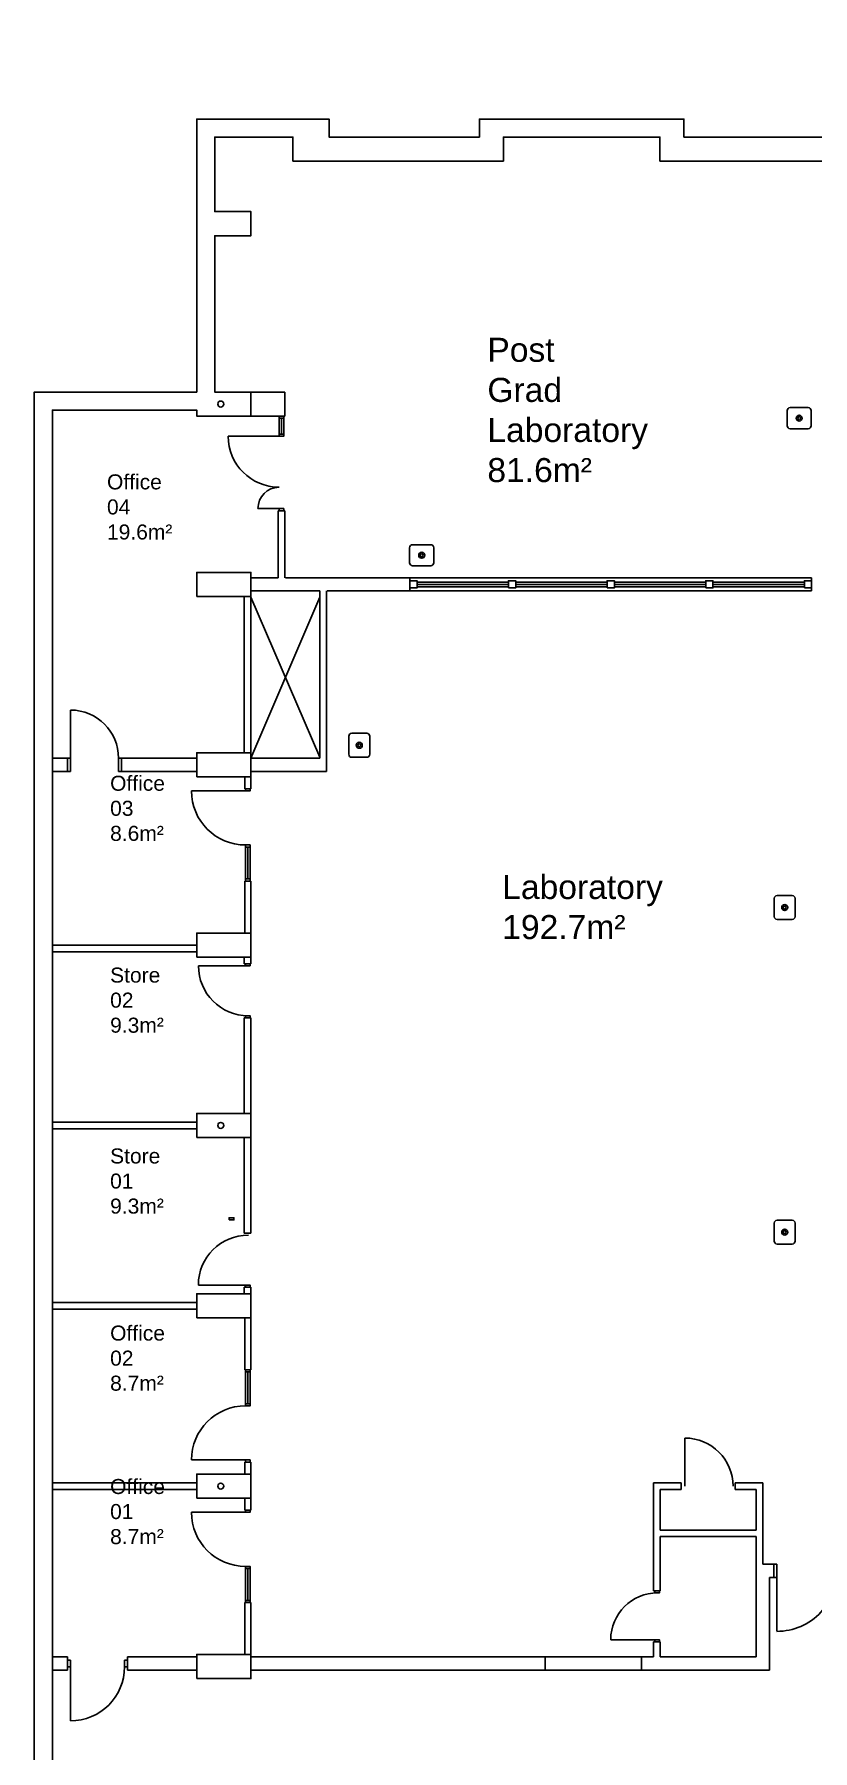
# Model space of a CAD drawing. Header units: millimetres. Extents: x -58291 to 83317, y -24599 to 66926.
# Drawn here: x -50633 to -37693, y 38376 to 66926 of the extents above; entities that cross this region are included whole.
import ezdxf

# ---------------------------------------------------------------- set-up
doc = ezdxf.new("R2010")
doc.units = ezdxf.units.MM
for name, color, linetype in [('Basement 01 - Doors Windows and Openings', 1, 'Continuous'), ('Basement 01 - Multi-View Blocks', 2, 'Continuous'), ('Basement 01 - Structural Members', 5, 'Continuous'), ('Basement 01 - Text and Leaders', 1, 'Continuous'), ('Basement 01 - Walls', 3, 'Continuous')]:
    doc.layers.add(name, color=color, linetype=linetype)
doc.styles.add('Arial1', font='arial.ttf')

msp = doc.modelspace()

# ---------------------------------------------------------------- linework, layer by layer
at = {"layer": 'Basement 01 - Doors Windows and Openings', "color": 1, "linetype": 'Continuous', "ltscale": 0.2}
for p, q in [((-46561, 60276, -4600), (-46561, 60541, -4600)), ((-46523, 60276, -4600), (-46523, 60541, -4600)), ((-46485, 60276, -4600), (-46485, 60541, -4600)), ((-42750, 57814, -4600), (-44270, 57814, -4600)), ((-42750, 57776, -4600), (-44270, 57776, -4600)), ((-42750, 57738, -4600), (-44270, 57738, -4600)), ((-41110, 57814, -4600), (-42630, 57814, -4600)), ((-41110, 57776, -4600), (-42630, 57776, -4600)), ((-41110, 57738, -4600), (-42630, 57738, -4600)), ((-39470, 57814, -4600), (-40990, 57814, -4600)), ((-39470, 57776, -4600), (-40990, 57776, -4600)), ((-39470, 57738, -4600), (-40990, 57738, -4600)), ((-37830, 57814, -4600), (-39350, 57814, -4600)), ((-37830, 57776, -4600), (-39350, 57776, -4600)), ((-37830, 57738, -4600), (-39350, 57738, -4600)), ((-47121, 52841, -4600), (-47121, 53406, -4600)), ((-47083, 52876, -4600), (-47083, 53406, -4600)), ((-47045, 52841, -4600), (-47045, 53406, -4600)), ((-47121, 44711, -4600), (-47121, 44146, -4600)), ((-47083, 44676, -4600), (-47083, 44146, -4600)), ((-47045, 44711, -4600), (-47045, 44146, -4600)), ((-47121, 40841, -4600), (-47121, 41406, -4600)), ((-47083, 40876, -4600), (-47083, 41406, -4600)), ((-47045, 40841, -4600), (-47045, 41406, -4600))]:
    msp.add_line(p, q, dxfattribs=at)
at = {"layer": 'Basement 01 - Doors Windows and Openings', "color": 1, "linetype": 'Continuous', "lineweight": -3, "ltscale": 0.2}
for p, q in [((-46561, 60241, -4600), (-47411, 60241, -4600)), ((-46561, 59036, -4600), (-46916, 59036, -4600)), ((-37710, 57738, -4600), (-37710, 57814, -4600)), ((-47121, 54341, -4600), (-48021, 54341, -4600)), ((-47075, 51431, -4600), (-47905, 51431, -4600)), ((-47075, 46121, -4600), (-47906, 46121, -4600)), ((-47121, 43211, -4600), (-48021, 43211, -4600)), ((-47121, 42341, -4600), (-48021, 42341, -4600))]:
    msp.add_line(p, q, dxfattribs=at)
at = {"layer": 'Basement 01 - Doors Windows and Openings', "color": 1, "linetype": 'Continuous', "lineweight": -3}
for p, q in [((-50033, 54886, -4600), (-50033, 55686, -4600)), ((-50083, 54886, -4600), (-50083, 54666, -4600)), ((-49183, 54886, -4600), (-49183, 54666, -4600)), ((-50033, 39771, -4600), (-50033, 38871, -4600))]:
    msp.add_line(p, q, dxfattribs=at)
at = {"layer": 'Basement 01 - Doors Windows and Openings', "color": 1, "linetype": 'Continuous', "lineweight": -3, "ltscale": 0.2, "elevation": -4600}
for points in [[(-46561, 60576), (-46485, 60576), (-46485, 60541), (-46561, 60541)], [(-46561, 60276), (-46485, 60276), (-46485, 60241), (-46561, 60241)], [(-46561, 59036), (-46485, 59036), (-46485, 59001), (-46561, 59001)], [(-47121, 54341), (-47045, 54341), (-47045, 54376), (-47121, 54376)], [(-47121, 53406), (-47045, 53406), (-47045, 53441), (-47121, 53441)], [(-47121, 51431), (-47045, 51431), (-47045, 51466), (-47121, 51466)], [(-47121, 50601), (-47045, 50601), (-47045, 50566), (-47121, 50566)], [(-47395, 47205), (-47316, 47205), (-47316, 47241), (-47395, 47241)], [(-47121, 46121), (-47045, 46121), (-47045, 46086), (-47121, 46086)], [(-47121, 44146), (-47045, 44146), (-47045, 44111), (-47121, 44111)], [(-47121, 43211), (-47045, 43211), (-47045, 43176), (-47121, 43176)], [(-47121, 42341), (-47045, 42341), (-47045, 42376), (-47121, 42376)], [(-47121, 41406), (-47045, 41406), (-47045, 41441), (-47121, 41441)], [(-40316, 41001), (-40240, 41001), (-40240, 41036), (-40316, 41036)], [(-40316, 40221), (-40240, 40221), (-40240, 40186), (-40316, 40186)]]:
    msp.add_lwpolyline(points, close=True, dxfattribs=at)
at = {"layer": 'Basement 01 - Doors Windows and Openings', "color": 1, "linetype": 'Continuous', "lineweight": -3, "elevation": -4600}
for points in [[(-50083, 54886), (-50033, 54886), (-50033, 54666), (-50083, 54666), (-50083, 54886)], [(-49233, 54886), (-49183, 54886), (-49183, 54666), (-49233, 54666), (-49233, 54886)], [(-38289, 41256), (-38289, 41476), (-38339, 41476), (-38339, 41256), (-38289, 41256)], [(-50083, 39771), (-50033, 39771), (-50033, 39881), (-50083, 39881), (-50083, 39771)], [(-49133, 39771), (-49083, 39771), (-49083, 39881), (-49133, 39881), (-49133, 39771)]]:
    msp.add_lwpolyline(points, dxfattribs=at)
at = {"layer": 'Basement 01 - Doors Windows and Openings', "color": 1, "linetype": 'Continuous', "ltscale": 0.2, "elevation": -4600}
for points in [[(-47121, 52841), (-47045, 52841), (-47045, 52876), (-47121, 52876)], [(-47121, 44711), (-47045, 44711), (-47045, 44676), (-47121, 44676)], [(-47121, 40841), (-47045, 40841), (-47045, 40876), (-47121, 40876)]]:
    msp.add_lwpolyline(points, close=True, dxfattribs=at)
at = {"layer": 'Basement 01 - Doors Windows and Openings', "color": 1, "linetype": 'Continuous', "lineweight": -3, "ltscale": 0.2, "elevation": -4600}
for points in [[(-39817, 42776), (-39817, 43576)], [(-38289, 41366), (-38289, 40366)], [(-40270, 40221), (-41050, 40221)]]:
    msp.add_lwpolyline(points, dxfattribs=at)
at = {"layer": 'Basement 01 - Doors Windows and Openings', "color": 1, "linetype": 'Continuous', "lineweight": -3, "ltscale": 0.2}
for centre, radius, start, end in [((-46561, 60241, -4600), 850, 180, 270), ((-46561, 59036, -4600), 355, 90, 180), ((-47121, 54341, -4600), 900, 180, 270), ((-47075, 51431, -4600), 830, 180, 270), ((-47075, 46121, -4600), 831, 90, 180), ((-47121, 43211, -4600), 900, 90, 180), ((-39817, 42776, -4600), 800, 0, 90), ((-47121, 42341, -4600), 900, 180, 270), ((-38289, 41366, -4600), 1006, 270, 3.612), ((-40270, 40221, -4600), 780, 90, 180)]:
    msp.add_arc(centre, radius, start, end, dxfattribs=at)
at = {"layer": 'Basement 01 - Doors Windows and Openings', "color": 1, "linetype": 'Continuous', "lineweight": -3}
for centre, radius, start, end in [((-50033, 54886, -4600), 800, 0, 90), ((-50033, 39771, -4600), 900, 270, 0)]:
    msp.add_arc(centre, radius, start, end, dxfattribs=at)
at = {"layer": 'Basement 01 - Multi-View Blocks', "color": 2, "linetype": 'Continuous', "lineweight": -3, "ltscale": 0.2}
for p, q in [((-38117, 60666, -4600), (-38117, 60416, -4600)), ((-38067, 60716, -4600), (-37767, 60716, -4600)), ((-37717, 60666, -4600), (-37717, 60416, -4600)), ((-38067, 60366, -4600), (-37767, 60366, -4600)), ((-44393, 58136, -4600), (-44393, 58386, -4600)), ((-44043, 58436, -4600), (-44343, 58436, -4600)), ((-43993, 58136, -4600), (-43993, 58386, -4600)), ((-44043, 58086, -4600), (-44343, 58086, -4600)), ((-45405, 54950, -4600), (-45405, 55250, -4600)), ((-45355, 55300, -4600), (-45105, 55300, -4600)), ((-45055, 54950, -4600), (-45055, 55250, -4600)), ((-45355, 54900, -4600), (-45105, 54900, -4600)), ((-38333, 52251, -4600), (-38333, 52551, -4600)), ((-38283, 52601, -4600), (-38033, 52601, -4600)), ((-37983, 52251, -4600), (-37983, 52551, -4600)), ((-38283, 52201, -4600), (-38033, 52201, -4600)), ((-38333, 46851, -4600), (-38333, 47151, -4600)), ((-38283, 47201, -4600), (-38033, 47201, -4600)), ((-37983, 46851, -4600), (-37983, 47151, -4600)), ((-38283, 46801, -4600), (-38033, 46801, -4600))]:
    msp.add_line(p, q, dxfattribs=at)
for centre, radius in [((-37917, 60541, -4600), 50), ((-37917, 60541, -4600), 25), ((-44193, 58261, -4600), 50), ((-44193, 58261, -4600), 25), ((-45230, 55100, -4600), 50), ((-45230, 55100, -4600), 25), ((-38158, 52401, -4600), 50), ((-38158, 52401, -4600), 25), ((-38158, 47001, -4600), 50), ((-38158, 47001, -4600), 25)]:
    msp.add_circle(centre, radius, dxfattribs=at)
for centre, start, end in [((-38067, 60666, -4600), 90, 180), ((-37767, 60666, -4600), 0, 90), ((-38067, 60416, -4600), 180, 270), ((-37767, 60416, -4600), 270, 0), ((-44343, 58386, -4600), 90, 180), ((-44043, 58386, -4600), 0, 90), ((-44343, 58136, -4600), 180, 270), ((-44043, 58136, -4600), 270, 0), ((-45355, 55250, -4600), 90, 180), ((-45105, 55250, -4600), 0, 90), ((-45355, 54950, -4600), 180, 270), ((-45105, 54950, -4600), 270, 0), ((-38283, 52551, -4600), 90, 180), ((-38033, 52551, -4600), 0, 90), ((-38283, 52251, -4600), 180, 270), ((-38033, 52251, -4600), 270, 0), ((-38283, 47151, -4600), 90, 180), ((-38033, 47151, -4600), 0, 90), ((-38283, 46851, -4600), 180, 270), ((-38033, 46851, -4600), 270, 0)]:
    msp.add_arc(centre, 50, start, end, dxfattribs=at)
at = {"layer": 'Basement 01 - Structural Members', "color": 8, "linetype": 'Continuous', "lineweight": -3}
for p, q in [((-47033, 57561, -4600), (-45888, 54901, -4600)), ((-47033, 54886, -4600), (-45888, 57561, -4600)), ((-47033, 57561, -4600), (-45888, 54901, -4600)), ((-47033, 54886, -4600), (-45888, 57561, -4600))]:
    msp.add_line(p, q, dxfattribs=at)
at = {"layer": 'Basement 01 - Structural Members', "color": 5, "linetype": 'Continuous', "lineweight": -3, "extrusion": (0, 0, -1), "elevation": 4600}
for points in [[(-7917, 66926), (25183, 66926), (25183, 61776), (29683, 61776), (29683, 60976), (35133, 60976), (35133, 65516), (37233, 65516), (37233, 65216), (39833, 65216), (39833, 65516)], [(43233, 65216), (43233, 65516), (39833, 65516), (43233, 65516), (43233, 65216), (45733, 65216), (45733, 65516), (47933, 65516), (47933, 60976), (50633, 60976), (50633, 36476)], [(50333, 36476), (50333, 60676), (47933, 60676), (47933, 60576), (47033, 60576), (47033, 60976), (47633, 60976), (47633, 63576), (47033, 63576), (47033, 63976), (47633, 63976), (47633, 65216), (46333, 65216), (46333, 64816), (42833, 64816), (42833, 65216), (40233, 65216), (40233, 64816), (36833, 64816)]]:
    msp.add_lwpolyline(points, dxfattribs=at)
at = {"layer": 'Basement 01 - Structural Members', "color": 5, "linetype": 'Continuous', "lineweight": -3, "elevation": -4600}
for points in [[(-47933, 57576), (-47933, 57976), (-47033, 57976), (-47033, 57576), (-47933, 57576)], [(-47933, 54576), (-47933, 54976), (-47033, 54976), (-47033, 54576), (-47933, 54576)], [(-47933, 51576), (-47933, 51976), (-47033, 51976), (-47033, 51576), (-47933, 51576)], [(-47933, 48576), (-47933, 48976), (-47033, 48976), (-47033, 48576), (-47933, 48576)], [(-47933, 45576), (-47933, 45976), (-47033, 45976), (-47033, 45576), (-47933, 45576)], [(-47933, 42576), (-47933, 42976), (-47033, 42976), (-47033, 42576), (-47933, 42576)], [(-47933, 39576), (-47933, 39976), (-47033, 39976), (-47033, 39576), (-47933, 39576)]]:
    msp.add_lwpolyline(points, dxfattribs=at)
at = {"layer": 'Basement 01 - Structural Members', "color": 5, "linetype": 'Continuous', "lineweight": -3}
for centre in [(-47533, 60776, -4600), (-47533, 48776, -4600), (-47533, 42776, -4600)]:
    msp.add_circle(centre, 50, dxfattribs=at)
at = {"layer": 'Basement 01 - Walls', "color": 3, "linetype": 'Continuous', "lineweight": -3}
for p, q in [((-47033, 60976, -4600), (-47033, 60576, -4600)), ((-47033, 60976, -4600), (-47033, 60576, -4600)), ((-47033, 60976, -4600), (-46468, 60976, -4600)), ((-46468, 60976, -4600), (-46468, 60576, -4600)), ((-47033, 60576, -4600), (-46468, 60576, -4600)), ((-46578, 59001, -4600), (-46468, 59001, -4600)), ((-46578, 59001, -4600), (-46578, 57886, -4600)), ((-46468, 59001, -4600), (-46468, 57886, -4600)), ((-47933, 57721, -4600), (-47933, 57831, -4600)), ((-47033, 57886, -4600), (-47033, 57666, -4600)), ((-46578, 57886, -4600), (-47033, 57886, -4600)), ((-47033, 57886, -4600), (-47033, 57666, -4600)), ((-47033, 57886, -4600), (-47033, 57666, -4600)), ((-45765, 57886, -4600), (-46455, 57886, -4600)), ((-44390, 57886, -4600), (-45765, 57886, -4600)), ((-44390, 57886, -4600), (-44390, 57666, -4600)), ((-47143, 57576, -4600), (-47143, 54976, -4600)), ((-45888, 57666, -4600), (-47033, 57666, -4600)), ((-47033, 57576, -4600), (-47033, 54976, -4600)), ((-45888, 54886, -4600), (-45888, 57666, -4600)), ((-45778, 54666, -4600), (-45778, 57666, -4600)), ((-44390, 57666, -4600), (-45765, 57666, -4600)), ((-50033, 54886, -4600), (-50333, 54886, -4600)), ((-50083, 54886, -4600), (-50333, 54886, -4600)), ((-47933, 54886, -4600), (-49233, 54886, -4600)), ((-47933, 54886, -4600), (-49183, 54886, -4600)), ((-45888, 54886, -4600), (-47033, 54886, -4600)), ((-50033, 54666, -4600), (-50333, 54666, -4600)), ((-50083, 54666, -4600), (-50333, 54666, -4600)), ((-47933, 54666, -4600), (-49233, 54666, -4600)), ((-47933, 54666, -4600), (-49183, 54666, -4600)), ((-47133, 54376, -4600), (-47133, 54576, -4600)), ((-45778, 54666, -4600), (-47033, 54666, -4600)), ((-47033, 54376, -4600), (-47033, 54576, -4600)), ((-47133, 54376, -4600), (-47033, 54376, -4600)), ((-47133, 52841, -4600), (-47033, 52841, -4600)), ((-47133, 52841, -4600), (-47133, 51976, -4600)), ((-47033, 52841, -4600), (-47033, 51976, -4600)), ((-47933, 51776, -4600), (-50333, 51776, -4600)), ((-47933, 51666, -4600), (-50333, 51666, -4600)), ((-47143, 51466, -4600), (-47143, 51576, -4600)), ((-47143, 51466, -4600), (-47033, 51466, -4600)), ((-47033, 51466, -4600), (-47033, 51576, -4600)), ((-47143, 50566, -4600), (-47033, 50566, -4600)), ((-47143, 48976, -4600), (-47143, 50566, -4600)), ((-47033, 48976, -4600), (-47033, 50566, -4600)), ((-47933, 48831, -4600), (-50333, 48831, -4600)), ((-47933, 48721, -4600), (-50333, 48721, -4600)), ((-47143, 46986, -4600), (-47143, 48576, -4600)), ((-47033, 46986, -4600), (-47033, 48576, -4600)), ((-47143, 46986, -4600), (-47033, 46986, -4600)), ((-47143, 45976, -4600), (-47143, 46086, -4600)), ((-47143, 46086, -4600), (-47033, 46086, -4600)), ((-47033, 45976, -4600), (-47033, 46086, -4600)), ((-47933, 45831, -4600), (-50333, 45831, -4600)), ((-47933, 45721, -4600), (-50333, 45721, -4600)), ((-47133, 44711, -4600), (-47133, 45576, -4600)), ((-47033, 44711, -4600), (-47033, 45576, -4600)), ((-47133, 44711, -4600), (-47033, 44711, -4600)), ((-47133, 43176, -4600), (-47133, 42976, -4600)), ((-47133, 43176, -4600), (-47033, 43176, -4600)), ((-47033, 43176, -4600), (-47033, 42976, -4600)), ((-47933, 42831, -4600), (-50333, 42831, -4600)), ((-39880, 42831, -4600), (-40338, 42831, -4600)), ((-40338, 42831, -4600), (-40338, 41036, -4600)), ((-39880, 42831, -4600), (-39880, 42721, -4600)), ((-38522, 42831, -4600), (-38980, 42831, -4600)), ((-38980, 42831, -4600), (-38980, 42721, -4600)), ((-38522, 42831, -4600), (-38980, 42831, -4600)), ((-38522, 42831, -4600), (-38522, 41476, -4600)), ((-47933, 42721, -4600), (-50333, 42721, -4600)), ((-47133, 42376, -4600), (-47133, 42576, -4600)), ((-47033, 42376, -4600), (-47033, 42576, -4600)), ((-40228, 42721, -4600), (-40228, 42046, -4600)), ((-39880, 42721, -4600), (-40228, 42721, -4600)), ((-38632, 42721, -4600), (-38980, 42721, -4600)), ((-38632, 42721, -4600), (-38632, 42046, -4600)), ((-47133, 42376, -4600), (-47033, 42376, -4600)), ((-38632, 42046, -4600), (-40228, 42046, -4600)), ((-40228, 41936, -4600), (-40228, 41036, -4600)), ((-38632, 41936, -4600), (-40228, 41936, -4600)), ((-38632, 41936, -4600), (-38632, 39936, -4600)), ((-38412, 41256, -4600), (-38412, 39716, -4600)), ((-47133, 40841, -4600), (-47133, 39976, -4600)), ((-47133, 40841, -4600), (-47033, 40841, -4600)), ((-47033, 40841, -4600), (-47033, 39976, -4600)), ((-40338, 41036, -4600), (-40228, 41036, -4600)), ((-40338, 40186, -4600), (-40338, 39936, -4600)), ((-40338, 40186, -4600), (-40228, 40186, -4600)), ((-40228, 40186, -4600), (-40228, 39936, -4600)), ((-50333, 39716, -4600), (-50333, 39936, -4600)), ((-50333, 39716, -4600), (-50333, 39936, -4600)), ((-50083, 39936, -4600), (-50333, 39936, -4600)), ((-50083, 39716, -4600), (-50333, 39716, -4600)), ((-50083, 39936, -4600), (-50083, 39716, -4600)), ((-50083, 39826, -4600), (-50083, 39936, -4600)), ((-47933, 39936, -4600), (-49083, 39936, -4600)), ((-49083, 39936, -4600), (-49083, 39716, -4600)), ((-49083, 39826, -4600), (-49083, 39936, -4600)), ((-47933, 39716, -4600), (-49083, 39716, -4600)), ((-47933, 39716, -4600), (-47933, 39936, -4600)), ((-47933, 39716, -4600), (-47933, 39936, -4600)), ((-47033, 39716, -4600), (-47033, 39936, -4600)), ((-47033, 39716, -4600), (-47033, 39936, -4600)), ((-47033, 39936, -4600), (-42138, 39936, -4600)), ((-47033, 39716, -4600), (-47033, 39936, -4600)), ((-47033, 39716, -4600), (-42138, 39716, -4600)), ((-42138, 39936, -4600), (-40538, 39936, -4600)), ((-42138, 39716, -4600), (-42138, 39936, -4600)), ((-42138, 39716, -4600), (-40538, 39716, -4600)), ((-40538, 39936, -4600), (-40338, 39936, -4600)), ((-40538, 39716, -4600), (-40538, 39936, -4600)), ((-40538, 39716, -4600), (-38412, 39716, -4600)), ((-40228, 39936, -4600), (-38632, 39936, -4600))]:
    msp.add_line(p, q, dxfattribs=at)
at = {"layer": 'Basement 01 - Walls', "color": 3, "linetype": 'Continuous', "lineweight": -3, "ltscale": 0.2}
for p, q in [((-37710, 57886, -4600), (-44390, 57886, -4600)), ((-37710, 57666, -4600), (-37710, 57886, -4600)), ((-37710, 57666, -4600), (-44390, 57666, -4600)), ((-38339, 41476, -4600), (-38522, 41476, -4600)), ((-38339, 41256, -4600), (-38339, 41476, -4600)), ((-38339, 41256, -4600), (-38412, 41256, -4600))]:
    msp.add_line(p, q, dxfattribs=at)
at = {"layer": 'Basement 01 - Walls', "color": 3, "linetype": 'Continuous', "lineweight": -3, "ltscale": 0.2, "elevation": -4600}
for points in [[(-44390, 57716), (-44270, 57716), (-44270, 57836), (-44390, 57836)], [(-42750, 57716), (-42630, 57716), (-42630, 57836), (-42750, 57836)], [(-41110, 57716), (-40990, 57716), (-40990, 57836), (-41110, 57836)], [(-39470, 57716), (-39350, 57716), (-39350, 57836), (-39470, 57836)], [(-37830, 57716), (-37710, 57716), (-37710, 57836), (-37830, 57836)]]:
    msp.add_lwpolyline(points, close=True, dxfattribs=at)

# ---------------------------------------------------------------- texts
at = {"layer": 'Basement 01 - Text and Leaders', "color": 1, "linetype": 'Continuous', "lineweight": -3, "ltscale": 0.2, "attachment_point": 7, "style": 'Arial1'}
for s, width, insert, char_height in [('Post Grad Laboratory 81.6m²', 5863.58, (-43101, 59472, -4600), 400), ('Office 04 \\P19.6m²\\P', 1906.98, (-49425, 58519, -4600), 250), ('Office 03\\P8.6m²', 2328.58, (-49373, 53506, -4600), 250), ('Laboratory 192.7m²', 6169.95, (-42854, 51870, -4600), 400), ('Store 02\\P9.3m²', 2230.58, (-49373, 50315, -4600), 250), ('Store 01\\P9.3m²', 1978.23, (-49373, 47306, -4600), 250), ('Office 02\\P8.7m²', 1399.99, (-49373, 44360, -4600), 250), ('Office 01\\P8.7m²', 1616.19, (-49373, 41808, -4600), 250)]:
    msp.add_mtext_dynamic_manual_height_columns(s, width=width, gutter_width=500, heights=[0], dxfattribs=dict(at, insert=insert, char_height=char_height)).dxf.set("width", 959.85)

doc.saveas('drawing.dxf')
